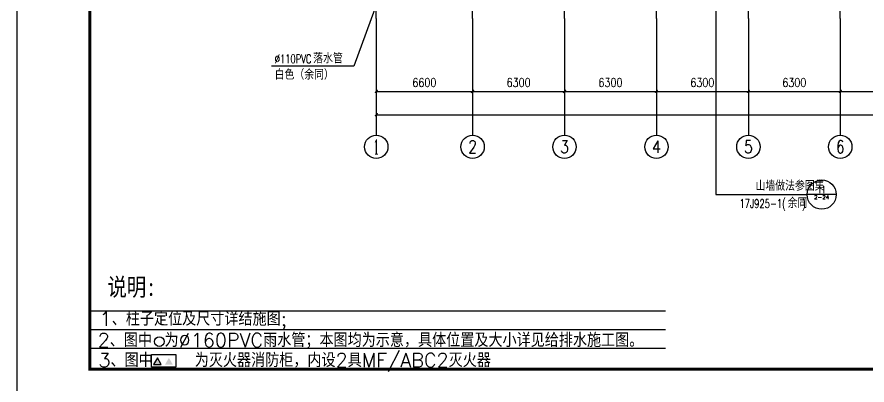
# Model space of a CAD drawing. Extents: x -21908402 to 2288787, y 79687 to 5079726.
# Drawn here: x 2095687 to 2153940, y 199396 to 224630 of the extents above; entities that cross this region are included whole.
import ezdxf
from ezdxf.enums import TextEntityAlignment as Align

# ---------------------------------------------------------------- set-up
doc = ezdxf.new("R2010")
doc.units = 0
doc.header["$LTSCALE"] = 1000
doc.linetypes.add('DOTE', pattern=[2.42, 2, -0.2, 0.02, -0.2])
doc.layers.get('0').update_dxf_attribs({"linetype": 'CONTINUOUS'})
doc.layers.get('DEFPOINTS').update_dxf_attribs({"linetype": 'CONTINUOUS'})
for name, color, linetype in [('AXIS', 3, 'CONTINUOUS'), ('AXIS_TEXT', 7, 'CONTINUOUS'), ('DIM_IDEN', 3, 'CONTINUOUS'), ('DOTE', 1, 'DOTE'), ('PUB_TEXT', 7, 'CONTINUOUS'), ('PUB_TITLE', 4, 'CONTINUOUS'), ('TEXT', 7, 'CONTINUOUS'), ('管道', 3, 'CONTINUOUS'), ('虚线浅显', 139, 'CONTINUOUS')]:
    doc.layers.add(name, color=color, linetype=linetype)
doc.styles.add('-黑体', font='simhei.ttf', dxfattribs={"width": 0.8})
doc.styles.add('_TCH_AXIS', font='COMPLEX', dxfattribs={"bigfont": 'GBCBIG'})
doc.styles.add('_TCH_LABEL', font='COMPLEX', dxfattribs={"bigfont": 'GBCBIG'})
doc.styles.add('COMPLEX', font='COMPLEX')
doc.styles.add('DIM_FONT', font='simplex.shx', dxfattribs={"width": 0.8})
doc.styles.add('HZTXT', font='txt', dxfattribs={"width": 0.7, "height": 300, "bigfont": 'HZTXT'})
doc.dimstyles.new('DIMN200', dxfattribs={"dimscale": 2, "dimtxt": 300, "dimasz": 100, "dimexe": 250, "dimexo": 300, "dimgap": 150, "dimtad": 1, "dimdec": 0, "dimzin": 0, "dimtxsty": 'DIM_FONT', "dimblk": 'ARCHTICK', "dimcen": 0.09, "dimclrt": 7, "dimazin": 3, "dimtfac": 1, "dimtdec": 0, "dimtix": 1, "dimtmove": 0, "dimatfit": 3, "dimtolj": 1, "dimtzin": 0})

# ---------------------------------------------------------------- blocks, each defined once
blk = doc.blocks.new('GGGDDD')
h = blk.add_hatch(color=2)
h.paths.add_polyline_path([(7839327, -1916416), (7839124, -1916769), (7839531, -1916769)])
h.paths.add_polyline_path([(7838721, -1916416), (7838517, -1916769), (7838925, -1916769)])
at = {"color": 2}
for points in [[(7838405, -1916243), (7839695, -1916243), (7839695, -1916915), (7838405, -1916915)], [(7838721, -1916416), (7838517, -1916769), (7838925, -1916769)]]:
    blk.add_lwpolyline(points, close=True, dxfattribs=at)
at = {"layer": '管道'}
blk.add_ellipse((7838820, -1915560), major_axis=(178, 178), ratio=1, start_param=5.497787, end_param=11.780972, dxfattribs=at)
at = {"layer": '虚线浅显', "linetype": 'CONTINUOUS'}
for p, q in [((7835165, -1913944), (7865510, -1913944)), ((7835165, -1914922), (7865510, -1914922)), ((7835165, -1915901), (7865510, -1915901)), ((7835165, -1915901), (7865510, -1915901))]:
    blk.add_line(p, q, dxfattribs=at)
at = {"layer": 'PUB_TEXT', "color": 3, "style": '-黑体', "width": 0.8}
blk.add_text('说明: ', height=937.1, dxfattribs=at).set_placement((7836089, -1913147))
at = {"layer": 'TEXT', "style": 'HZTXT', "width": 1.01}
for s, p in [('1、柱子定位及尺寸详结施图;', (7835677, -1914721)), ('2、图中 为%%C160PVC雨水管；本图均为示意，具体位置及大小详见给排水施工图。 ', (7835573, -1915847)), ('3、图中   为灭火器消防柜，内设2具MF/ABC2灭火器', (7835614, -1916905))]:
    blk.add_text(s, height=735, dxfattribs=at).set_placement(p)
blk = doc.blocks.new('_ARCHTICK')
at = {"color": 0, "linetype": 'BYBLOCK', "const_width": 0.4}
blk.add_lwpolyline([(-0.5, -0.5), (0.5, 0.5)], dxfattribs=at)
blk = doc.blocks.new('*D545')
at = {"layer": 'AXIS', "color": 0}
for p, q in [((2120310, 223930), (2120310, 219030)), ((2126910, 223930), (2126910, 219030)), ((2120310, 219530), (2126910, 219530))]:
    blk.add_line(p, q, dxfattribs=at)
at = {"layer": 'DEFPOINTS', "color": 0}
for p in [(2120310, 224530), (2126910, 224530), (2126910, 219530)]:
    blk.add_point(p, dxfattribs=at)
at = {"layer": 'AXIS', "color": 0, "xscale": 200, "yscale": 200, "zscale": 200, "rotation": 180}
blk.add_blockref('_ARCHTICK', (2120310, 219530), dxfattribs=at)
at = {"layer": 'AXIS', "color": 0, "xscale": 200, "yscale": 200, "zscale": 200}
blk.add_blockref('_ARCHTICK', (2126910, 219530), dxfattribs=at)
at = {"layer": 'AXIS', "color": 7, "insert": (2123610, 220130), "char_height": 600, "attachment_point": 5, "style": 'DIM_FONT'}
blk.add_mtext('\\A1;6600', dxfattribs=at)
blk = doc.blocks.new('*D546')
at = {"layer": 'AXIS', "color": 0}
for p, q in [((2126910, 223930), (2126910, 219030)), ((2133210, 223930), (2133210, 219030)), ((2126910, 219530), (2133210, 219530))]:
    blk.add_line(p, q, dxfattribs=at)
at = {"layer": 'DEFPOINTS', "color": 0}
for p in [(2126910, 224530), (2133210, 224530), (2133210, 219530)]:
    blk.add_point(p, dxfattribs=at)
at = {"layer": 'AXIS', "color": 0, "xscale": 200, "yscale": 200, "zscale": 200, "rotation": 180}
blk.add_blockref('_ARCHTICK', (2126910, 219530), dxfattribs=at)
at = {"layer": 'AXIS', "color": 0, "xscale": 200, "yscale": 200, "zscale": 200}
blk.add_blockref('_ARCHTICK', (2133210, 219530), dxfattribs=at)
at = {"layer": 'AXIS', "color": 7, "insert": (2130060, 220130), "char_height": 600, "attachment_point": 5, "style": 'DIM_FONT'}
blk.add_mtext('\\A1;6300', dxfattribs=at)
blk = doc.blocks.new('*D547')
at = {"layer": 'AXIS', "color": 0}
for p, q in [((2133210, 223930), (2133210, 219030)), ((2139510, 223930), (2139510, 219030)), ((2133210, 219530), (2139510, 219530))]:
    blk.add_line(p, q, dxfattribs=at)
at = {"layer": 'DEFPOINTS', "color": 0}
for p in [(2133210, 224530), (2139510, 224530), (2139510, 219530)]:
    blk.add_point(p, dxfattribs=at)
at = {"layer": 'AXIS', "color": 0, "xscale": 200, "yscale": 200, "zscale": 200, "rotation": 180}
blk.add_blockref('_ARCHTICK', (2133210, 219530), dxfattribs=at)
at = {"layer": 'AXIS', "color": 0, "xscale": 200, "yscale": 200, "zscale": 200}
blk.add_blockref('_ARCHTICK', (2139510, 219530), dxfattribs=at)
at = {"layer": 'AXIS', "color": 7, "insert": (2136360, 220130), "char_height": 600, "attachment_point": 5, "style": 'DIM_FONT'}
blk.add_mtext('\\A1;6300', dxfattribs=at)
blk = doc.blocks.new('*D548')
at = {"layer": 'AXIS', "color": 0}
for p, q in [((2139510, 223930), (2139510, 219030)), ((2145810, 223930), (2145810, 219030)), ((2139510, 219530), (2145810, 219530))]:
    blk.add_line(p, q, dxfattribs=at)
at = {"layer": 'DEFPOINTS', "color": 0}
for p in [(2139510, 224530), (2145810, 224530), (2145810, 219530)]:
    blk.add_point(p, dxfattribs=at)
at = {"layer": 'AXIS', "color": 0, "xscale": 200, "yscale": 200, "zscale": 200, "rotation": 180}
blk.add_blockref('_ARCHTICK', (2139510, 219530), dxfattribs=at)
at = {"layer": 'AXIS', "color": 0, "xscale": 200, "yscale": 200, "zscale": 200}
blk.add_blockref('_ARCHTICK', (2145810, 219530), dxfattribs=at)
at = {"layer": 'AXIS', "color": 7, "insert": (2142660, 220130), "char_height": 600, "attachment_point": 5, "style": 'DIM_FONT'}
blk.add_mtext('\\A1;6300', dxfattribs=at)
blk = doc.blocks.new('*D549')
at = {"layer": 'AXIS', "color": 0}
for p, q in [((2145810, 223930), (2145810, 219030)), ((2152110, 223930), (2152110, 219030)), ((2145810, 219530), (2152110, 219530))]:
    blk.add_line(p, q, dxfattribs=at)
at = {"layer": 'DEFPOINTS', "color": 0}
for p in [(2145810, 224530), (2152110, 224530), (2152110, 219530)]:
    blk.add_point(p, dxfattribs=at)
at = {"layer": 'AXIS', "color": 0, "xscale": 200, "yscale": 200, "zscale": 200, "rotation": 180}
blk.add_blockref('_ARCHTICK', (2145810, 219530), dxfattribs=at)
at = {"layer": 'AXIS', "color": 0, "xscale": 200, "yscale": 200, "zscale": 200}
blk.add_blockref('_ARCHTICK', (2152110, 219530), dxfattribs=at)
at = {"layer": 'AXIS', "color": 7, "insert": (2148960, 220130), "char_height": 600, "attachment_point": 5, "style": 'DIM_FONT'}
blk.add_mtext('\\A1;6300', dxfattribs=at)
blk = doc.blocks.new('*D550')
at = {"layer": 'AXIS', "color": 0}
for p, q in [((2152110, 223930), (2152110, 219030)), ((2158410, 223930), (2158410, 219030)), ((2152110, 219530), (2158410, 219530))]:
    blk.add_line(p, q, dxfattribs=at)
at = {"layer": 'DEFPOINTS', "color": 0}
for p in [(2152110, 224530), (2158410, 224530), (2158410, 219530)]:
    blk.add_point(p, dxfattribs=at)
at = {"layer": 'AXIS', "color": 0, "xscale": 200, "yscale": 200, "zscale": 200, "rotation": 180}
blk.add_blockref('_ARCHTICK', (2152110, 219530), dxfattribs=at)
at = {"layer": 'AXIS', "color": 0, "xscale": 200, "yscale": 200, "zscale": 200}
blk.add_blockref('_ARCHTICK', (2158410, 219530), dxfattribs=at)
at = {"layer": 'AXIS', "color": 7, "insert": (2155260, 220130), "char_height": 600, "attachment_point": 5, "style": 'DIM_FONT'}
blk.add_mtext('\\A1;6300', dxfattribs=at)
blk = doc.blocks.new('*D563')
at = {"layer": 'AXIS', "color": 0}
for p, q in [((2120310, 223930), (2120310, 217430)), ((2234310, 223930), (2234310, 217430)), ((2120310, 217930), (2234310, 217930))]:
    blk.add_line(p, q, dxfattribs=at)
at = {"layer": 'DEFPOINTS', "color": 0}
for p in [(2120310, 224530), (2234310, 224530), (2234310, 217930)]:
    blk.add_point(p, dxfattribs=at)
at = {"layer": 'AXIS', "color": 0, "xscale": 200, "yscale": 200, "zscale": 200, "rotation": 180}
blk.add_blockref('_ARCHTICK', (2120310, 217930), dxfattribs=at)
at = {"layer": 'AXIS', "color": 0, "xscale": 200, "yscale": 200, "zscale": 200}
blk.add_blockref('_ARCHTICK', (2234310, 217930), dxfattribs=at)
at = {"layer": 'AXIS', "color": 7, "insert": (2177310, 218530), "char_height": 600, "attachment_point": 5, "style": 'DIM_FONT'}
blk.add_mtext('\\A1;114000', dxfattribs=at)
blk = doc.blocks.new('_AXISO')
blk.add_circle((0, 0), 0.5)
at = {"layer": 'AXIS_TEXT', "style": 'COMPLEX', "width": 1.041667}
blk.add_attdef('A', text='', height=0.56, dxfattribs=at).set_placement((-0.25, -0.28), (0.25, -0.28), align=Align.FIT)

msp = doc.modelspace()

# ---------------------------------------------------------------- linework, layer by layer
at = {"layer": 'AXIS'}
for p, q in [((2120310, 224529.6), (2120310, 216529.6)), ((2126910, 224529.6), (2126910, 216529.6)), ((2133210, 224529.6), (2133210, 216529.6)), ((2139510, 224529.6), (2139510, 216529.6)), ((2145810, 224529.6), (2145810, 216529.6)), ((2152110, 224529.6), (2152110, 216529.6))]:
    msp.add_line(p, q, dxfattribs=at)
at = {"layer": 'DIM_IDEN'}
for p, q in [((2120463.7, 225896.3), (2118773.4, 221248.4)), ((2143578.5, 225799.8), (2143578.5, 212452.7)), ((2118773.4, 221248.4), (2113136.6, 221248.4)), ((2143578.5, 212452.7), (2149834.2, 212452.7)), ((2151834.2, 212452.7), (2149834.2, 212452.7))]:
    msp.add_line(p, q, dxfattribs=at)
msp.add_circle((2150834.2, 212452.7), 1000, dxfattribs=at)
at = {"layer": 'DOTE'}
for p, q in [((2120310, 224529.6), (2120310, 296129.6)), ((2126910, 224529.6), (2126910, 296129.6)), ((2133210, 224529.6), (2133210, 296129.6)), ((2139510, 224529.6), (2139510, 296129.6)), ((2145810, 224529.6), (2145810, 296129.6)), ((2152110, 224529.6), (2152110, 296129.6))]:
    msp.add_line(p, q, dxfattribs=at)
at = {"layer": 'PUB_TITLE'}
msp.add_lwpolyline([(2095686.8, 198487.5), (2263886.8, 198487.5), (2263886.8, 317287.5), (2095686.8, 317287.5)], close=True, dxfattribs=at)
at = {"layer": 'PUB_TITLE', "const_width": 200}
msp.add_lwpolyline([(2100686.8, 200487.5), (2261886.8, 200487.5), (2261886.8, 315287.5), (2100686.8, 315287.5)], close=True, dxfattribs=at)

# ---------------------------------------------------------------- block references
at = {"xscale": 1.300000000745058, "yscale": 1.300000000046566, "zscale": 1.3}
msp.add_blockref('GGGDDD', (-8085027.4, 2692599.9), dxfattribs=at)
at = {"layer": 'AXIS'}
ref = msp.add_blockref('_AXISO', (2120310, 215729.6), dxfattribs=dict(at, xscale=1600, yscale=1600, zscale=1600))
ref.add_attrib('A', '1', dxfattribs={"layer": 'AXIS_TEXT', "height": 999.3, "style": '_TCH_AXIS'}).set_placement((2120095.9, 215229.9), (2120524.2, 215229.9), align=Align.FIT)
ref = msp.add_blockref('_AXISO', (2126910, 215729.6), dxfattribs=dict(at, xscale=1600, yscale=1600, zscale=1600))
ref.add_attrib('A', '2', dxfattribs={"layer": 'AXIS_TEXT', "height": 876.8, "style": '_TCH_AXIS'}).set_placement((2126617.8, 215291.2), (2127202.3, 215291.2), align=Align.FIT)
ref = msp.add_blockref('_AXISO', (2133210, 215729.6), dxfattribs=dict(at, xscale=1600, yscale=1600, zscale=1600))
ref.add_attrib('A', '3', dxfattribs={"layer": 'AXIS_TEXT', "height": 876.8, "style": '_TCH_AXIS'}).set_placement((2132917.8, 215291.2), (2133502.3, 215291.2), align=Align.FIT)
ref = msp.add_blockref('_AXISO', (2139510, 215729.6), dxfattribs=dict(at, xscale=1600, yscale=1600, zscale=1600))
ref.add_attrib('A', '4', dxfattribs={"layer": 'AXIS_TEXT', "height": 833.3, "style": '_TCH_AXIS'}).set_placement((2139192.6, 215312.9), (2139827.5, 215312.9), align=Align.FIT)
ref = msp.add_blockref('_AXISO', (2145810, 215729.6), dxfattribs=dict(at, xscale=1600, yscale=1600, zscale=1600))
ref.add_attrib('A', '5', dxfattribs={"layer": 'AXIS_TEXT', "height": 876.8, "style": '_TCH_AXIS'}).set_placement((2145517.8, 215291.2), (2146102.3, 215291.2), align=Align.FIT)
ref = msp.add_blockref('_AXISO', (2152110, 215729.6), dxfattribs=dict(at, xscale=1600, yscale=1600, zscale=1600))
ref.add_attrib('A', '6', dxfattribs={"layer": 'AXIS_TEXT', "height": 876.8, "style": '_TCH_AXIS'}).set_placement((2151817.8, 215291.2), (2152402.3, 215291.2), align=Align.FIT)

# ---------------------------------------------------------------- texts
at = {"layer": 'PUB_TEXT', "style": '_TCH_LABEL', "width": 0.705882}
for s, p in [('%%c110PVC', (2113346.6, 221458.4)), ('17J925-1(', (2145201.2, 211534.3)), (')', (2149484.2, 211534.3))]:
    msp.add_text(s, height=595, dxfattribs=at).set_placement(p)
at = {"layer": 'PUB_TEXT', "style": '_TCH_LABEL'}
for s, p in [('落水管', (2115986.6, 221458.4)), ('白色（余同）', (2113346.6, 220338.4)), ('山墙做法参图集', (2146302.9, 212714.8)), ('余同', (2148501.2, 211534.3))]:
    msp.add_text(s, height=675.18, dxfattribs=at).set_placement(p)
for s, height, p, p2 in [('11', 484.04, (2150557.6, 212549.5), (2151110.8, 212549.5)), ('2-24', 267.75, (2150311.4, 212131.4), (2151356.9, 212131.4))]:
    msp.add_text(s, height=height, dxfattribs=at).set_placement(p, p2, align=Align.FIT)

# ---------------------------------------------------------------- dimensions: what is measured, and where the dimension line sits
at = {"layer": 'AXIS'}
for p1, p2, distance, picture, middle in [((2120310, 224529.6), (2126910, 224529.6), -5000, '*D545', (2123610, 220129.6)), ((2120310, 224529.6), (2234310, 224529.6), -6600, '*D563', (2177310, 218529.6)), ((2126910, 224529.6), (2133210, 224529.6), -5000, '*D546', (2130060, 220129.6)), ((2133210, 224529.6), (2139510, 224529.6), -5000, '*D547', (2136360, 220129.6)), ((2139510, 224529.6), (2145810, 224529.6), -5000, '*D548', (2142660, 220129.6)), ((2145810, 224529.6), (2152110, 224529.6), -5000, '*D549', (2148960, 220129.6)), ((2152110, 224529.6), (2158410, 224529.6), -5000, '*D550', (2155260, 220129.6))]:
    dim = msp.add_aligned_dim(p1=p1, p2=p2, distance=distance, dimstyle='DIMN200', dxfattribs=at)
    dim.commit()
    dim.dimension.update_dxf_attribs({"geometry": picture, "text_midpoint": middle})

doc.saveas('drawing.dxf')
